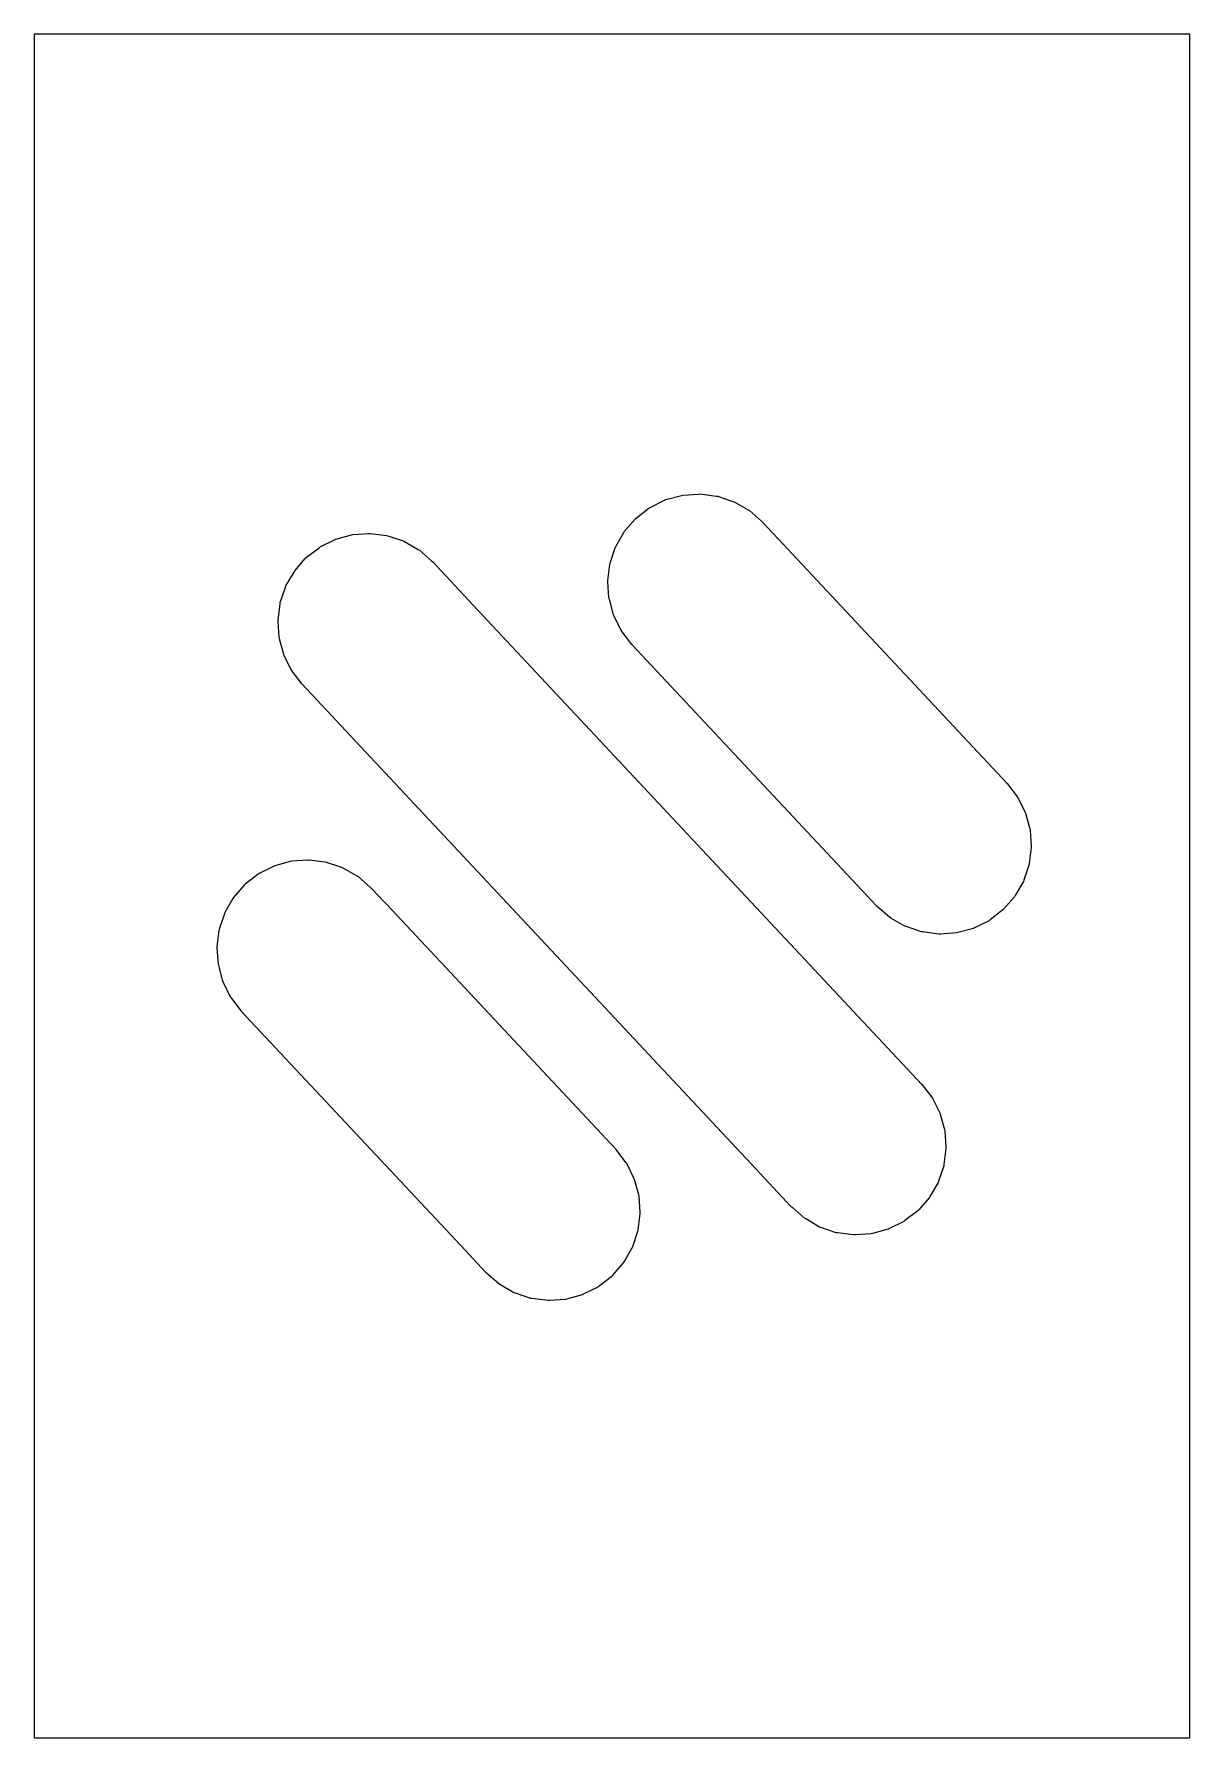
# Model space of a CAD drawing. Header units: metres. Extents: x -18.5 to 13.8, y -1.1 to 46.5.
import ezdxf

# ---------------------------------------------------------------- set-up
doc = ezdxf.new("R2010")
doc.units = ezdxf.units.M

msp = doc.modelspace()

# ---------------------------------------------------------------- linework, layer by layer
for p, q in [((-15.648, 46.5), (-18.55, 46.5)), ((-18.55, 46.5), (-18.55, 45.929)), ((-15.363, 46.5), (-15.648, 46.5)), ((-15.352, 46.5), (-15.363, 46.5)), ((-15.336, 46.5), (-15.352, 46.5)), ((-15.316, 46.5), (-15.336, 46.5)), ((-15.293, 46.5), (-15.316, 46.5)), ((-15.269, 46.5), (-15.293, 46.5)), ((-15.247, 46.5), (-15.269, 46.5)), ((-15.229, 46.5), (-15.247, 46.5)), ((-15.216, 46.5), (-15.229, 46.5)), ((-15.209, 46.5), (-15.216, 46.5)), ((12.572, 46.5), (-15.209, 46.5)), ((13.502, 46.5), (12.572, 46.5)), ((13.512, 46.5), (13.502, 46.5)), ((13.526, 46.5), (13.512, 46.5)), ((13.545, 46.5), (13.526, 46.5)), ((13.567, 46.5), (13.545, 46.5)), ((13.589, 46.5), (13.567, 46.5)), ((13.609, 46.5), (13.589, 46.5)), ((13.626, 46.5), (13.609, 46.5)), ((13.638, 46.5), (13.626, 46.5)), ((13.75, 46.5), (13.638, 46.5)), ((13.75, 46.214), (13.75, 46.5)), ((13.75, 46.034), (13.75, 46.214)), ((-18.55, 45.929), (-18.55, 45.17)), ((13.75, 43.56), (13.75, 46.034)), ((-18.55, 45.17), (-18.55, 45.1)), ((-18.55, 45.1), (-18.55, 44.955)), ((-18.55, 44.955), (-18.55, 44.739)), ((-18.55, 44.739), (-18.55, 44.461)), ((-18.55, 44.461), (-18.55, 43.36)), ((-18.55, 43.36), (-18.55, 43.138)), ((13.75, -0.627), (13.75, 43.56)), ((-18.55, 43.138), (-18.55, 42.864)), ((-18.55, 42.864), (-18.55, 42.342)), ((-18.55, 42.342), (-18.55, 42.06)), ((-18.55, 42.06), (-18.55, 41.76)), ((-18.55, 41.76), (-18.55, 41.467)), ((-18.55, 41.467), (-18.55, 41.205)), ((-18.55, 41.205), (-18.55, 40.338)), ((-18.55, 40.338), (-18.55, 32.956)), ((-1.337, 33.278), (-0.933, 33.477)), ((-0.933, 33.477), (-0.897, 33.494)), ((-0.897, 33.494), (-0.462, 33.611)), ((-0.462, 33.611), (-0.424, 33.621)), ((-0.424, 33.621), (0.025, 33.651)), ((0.025, 33.651), (0.065, 33.653)), ((0.065, 33.653), (0.511, 33.594)), ((0.511, 33.594), (0.551, 33.589)), ((0.551, 33.589), (0.977, 33.444)), ((0.977, 33.444), (1.015, 33.431)), ((1.015, 33.431), (1.405, 33.206)), ((-18.55, 32.956), (-18.55, 31.37)), ((-2.049, 32.611), (-1.752, 32.949)), ((-1.752, 32.949), (-1.725, 32.98)), ((-1.725, 32.98), (-1.369, 33.253)), ((-1.369, 33.253), (-1.337, 33.278)), ((1.405, 33.206), (1.44, 33.186)), ((1.44, 33.186), (1.778, 32.89)), ((1.778, 32.89), (1.808, 32.863)), ((1.808, 32.863), (2.37, 32.263)), ((-10.554, 32.173), (-10.151, 32.372)), ((-10.151, 32.372), (-10.115, 32.39)), ((-10.115, 32.39), (-9.68, 32.506)), ((-9.68, 32.506), (-9.641, 32.517)), ((-9.641, 32.517), (-9.192, 32.546)), ((-9.192, 32.546), (-9.152, 32.549)), ((-9.152, 32.549), (-8.706, 32.49)), ((-8.706, 32.49), (-8.666, 32.485)), ((-8.666, 32.485), (-8.24, 32.34)), ((-2.294, 32.187), (-2.069, 32.576)), ((-2.069, 32.576), (-2.049, 32.611)), ((-10.943, 31.875), (-10.586, 32.149)), ((-10.586, 32.149), (-10.554, 32.173)), ((-8.24, 32.34), (-8.202, 32.327)), ((-8.202, 32.327), (-7.813, 32.102)), ((-7.813, 32.102), (-7.778, 32.082)), ((-7.778, 32.082), (-7.44, 31.785)), ((-2.451, 31.723), (-2.307, 32.149)), ((-2.307, 32.149), (-2.294, 32.187)), ((2.37, 32.263), (8.643, 25.563)), ((-11.511, 31.082), (-11.286, 31.472)), ((-11.286, 31.472), (-11.266, 31.507)), ((-11.266, 31.507), (-10.97, 31.845)), ((-10.97, 31.845), (-10.943, 31.875)), ((-7.44, 31.785), (-7.409, 31.759)), ((-7.409, 31.759), (-6.286, 30.559)), ((-2.515, 31.237), (-2.457, 31.683)), ((-2.457, 31.683), (-2.451, 31.723)), ((-18.55, 31.37), (-18.55, 26.865)), ((-11.669, 30.618), (-11.524, 31.044)), ((-11.524, 31.044), (-11.511, 31.082)), ((-2.513, 31.197), (-2.515, 31.237)), ((-2.484, 30.748), (-2.513, 31.197)), ((-11.733, 30.132), (-11.674, 30.578)), ((-11.674, 30.578), (-11.669, 30.618)), ((-6.286, 30.559), (6.259, 17.159)), ((-2.473, 30.709), (-2.484, 30.748)), ((-2.357, 30.274), (-2.473, 30.709)), ((-11.731, 30.092), (-11.733, 30.132)), ((-11.701, 29.643), (-11.731, 30.092)), ((-2.339, 30.238), (-2.357, 30.274)), ((-2.14, 29.835), (-2.339, 30.238)), ((-11.691, 29.604), (-11.701, 29.643)), ((-11.574, 29.17), (-11.691, 29.604)), ((-2.116, 29.803), (-2.14, 29.835)), ((-2.14, 29.835), (-2.14, 29.835)), ((-1.842, 29.446), (-2.116, 29.803)), ((-11.557, 29.134), (-11.574, 29.17)), ((-11.358, 28.73), (-11.557, 29.134)), ((4.431, 22.746), (-1.842, 29.446)), ((-11.333, 28.698), (-11.358, 28.73)), ((-11.059, 28.341), (-11.333, 28.698)), ((1.486, 14.941), (-11.059, 28.341)), ((-18.55, 26.865), (-18.55, 16.279)), ((8.643, 25.563), (8.916, 25.206)), ((8.916, 25.206), (8.941, 25.174)), ((8.941, 25.174), (9.14, 24.771)), ((9.14, 24.771), (9.158, 24.735)), ((9.158, 24.735), (9.274, 24.3)), ((9.274, 24.3), (9.284, 24.261)), ((9.284, 24.261), (9.314, 23.812)), ((9.314, 23.812), (9.316, 23.772)), ((-11.389, 23.381), (-11.823, 23.265)), ((-11.35, 23.392), (-11.389, 23.381)), ((-10.901, 23.421), (-11.35, 23.392)), ((-10.861, 23.424), (-10.901, 23.421)), ((-10.415, 23.365), (-10.861, 23.424)), ((-10.375, 23.36), (-10.415, 23.365)), ((-9.949, 23.215), (-10.375, 23.36)), ((9.257, 23.326), (9.252, 23.286)), ((9.316, 23.772), (9.257, 23.326)), ((-12.295, 23.024), (-12.652, 22.75)), ((-12.263, 23.048), (-12.295, 23.024)), ((-11.859, 23.247), (-12.263, 23.048)), ((-11.823, 23.265), (-11.859, 23.247)), ((-9.911, 23.202), (-9.949, 23.215)), ((-9.521, 22.977), (-9.911, 23.202)), ((-9.487, 22.957), (-9.521, 22.977)), ((-9.148, 22.66), (-9.487, 22.957)), ((9.108, 22.86), (9.095, 22.822)), ((9.252, 23.286), (9.108, 22.86)), ((-12.975, 22.382), (-12.995, 22.347)), ((-12.678, 22.72), (-12.975, 22.382)), ((-12.652, 22.75), (-12.678, 22.72)), ((-9.118, 22.634), (-9.148, 22.66)), ((-8.557, 22.034), (-9.118, 22.634)), ((4.993, 22.146), (4.431, 22.746)), ((8.849, 22.398), (8.553, 22.06)), ((8.87, 22.433), (8.849, 22.398)), ((9.095, 22.822), (8.87, 22.433)), ((-13.233, 21.919), (-13.378, 21.493)), ((-13.22, 21.957), (-13.233, 21.919)), ((-12.995, 22.347), (-13.22, 21.957)), ((-2.284, 15.334), (-8.557, 22.034)), ((5.023, 22.119), (4.993, 22.146)), ((5.361, 21.823), (5.023, 22.119)), ((8.526, 22.03), (8.169, 21.756)), ((8.553, 22.06), (8.526, 22.03)), ((-13.383, 21.453), (-13.442, 21.007)), ((-13.378, 21.493), (-13.383, 21.453)), ((5.396, 21.803), (5.361, 21.823)), ((5.785, 21.578), (5.396, 21.803)), ((5.824, 21.565), (5.785, 21.578)), ((6.249, 21.42), (5.824, 21.565)), ((7.698, 21.515), (7.263, 21.398)), ((7.734, 21.532), (7.698, 21.515)), ((8.137, 21.731), (7.734, 21.532)), ((8.169, 21.756), (8.137, 21.731)), ((-13.442, 21.007), (-13.439, 20.967)), ((-13.439, 20.967), (-13.41, 20.518)), ((6.289, 21.415), (6.249, 21.42)), ((6.735, 21.356), (6.289, 21.415)), ((6.776, 21.359), (6.735, 21.356)), ((7.224, 21.388), (6.776, 21.359)), ((7.263, 21.398), (7.224, 21.388)), ((-13.41, 20.518), (-13.399, 20.479)), ((-13.399, 20.479), (-13.283, 20.045)), ((-13.283, 20.045), (-13.265, 20.009)), ((-13.265, 20.009), (-13.066, 19.605)), ((-13.066, 19.605), (-13.042, 19.573)), ((-13.042, 19.573), (-12.768, 19.216)), ((-12.768, 19.216), (-6.495, 12.516)), ((6.259, 17.159), (6.533, 16.802)), ((6.533, 16.802), (6.558, 16.77)), ((6.558, 16.77), (6.757, 16.366)), ((-18.55, 16.279), (-18.55, 11.014)), ((6.757, 16.366), (6.774, 16.33)), ((6.774, 16.33), (6.891, 15.896)), ((6.891, 15.896), (6.901, 15.857)), ((6.901, 15.857), (6.931, 15.408)), ((-2.01, 14.977), (-2.284, 15.334)), ((6.933, 15.368), (6.874, 14.922)), ((6.931, 15.408), (6.933, 15.368)), ((-1.985, 14.945), (-2.01, 14.977)), ((-1.786, 14.541), (-1.985, 14.945)), ((2.609, 13.741), (1.486, 14.941)), ((6.869, 14.882), (6.724, 14.456)), ((6.874, 14.922), (6.869, 14.882)), ((-1.769, 14.505), (-1.786, 14.541)), ((-1.652, 14.071), (-1.769, 14.505)), ((6.711, 14.418), (6.486, 14.028)), ((6.724, 14.456), (6.711, 14.418)), ((-1.642, 14.032), (-1.652, 14.071)), ((-1.613, 13.583), (-1.642, 14.032)), ((6.466, 13.993), (6.17, 13.655)), ((6.486, 14.028), (6.466, 13.993)), ((-1.669, 13.097), (-1.61, 13.543)), ((-1.61, 13.543), (-1.613, 13.583)), ((2.64, 13.715), (2.609, 13.741)), ((2.978, 13.418), (2.64, 13.715)), ((3.013, 13.398), (2.978, 13.418)), ((3.402, 13.173), (3.013, 13.398)), ((5.786, 13.351), (5.754, 13.327)), ((6.143, 13.625), (5.786, 13.351)), ((6.17, 13.655), (6.143, 13.625)), ((-1.819, 12.631), (-1.674, 13.057)), ((-1.674, 13.057), (-1.669, 13.097)), ((3.44, 13.16), (3.402, 13.173)), ((3.402, 13.173), (3.402, 13.173)), ((3.866, 13.015), (3.44, 13.16)), ((3.906, 13.01), (3.866, 13.015)), ((4.352, 12.951), (3.906, 13.01)), ((4.392, 12.954), (4.352, 12.951)), ((4.841, 12.983), (4.392, 12.954)), ((4.88, 12.994), (4.841, 12.983)), ((5.315, 13.11), (4.88, 12.994)), ((5.351, 13.128), (5.315, 13.11)), ((5.754, 13.327), (5.351, 13.128)), ((-6.495, 12.516), (-5.934, 11.916)), ((-2.057, 12.203), (-1.832, 12.593)), ((-1.832, 12.593), (-1.819, 12.631)), ((-5.934, 11.916), (-5.903, 11.89)), ((-2.373, 11.83), (-2.077, 12.168)), ((-2.077, 12.168), (-2.057, 12.203)), ((-5.903, 11.89), (-5.565, 11.593)), ((-5.903, 11.89), (-5.903, 11.89)), ((-5.565, 11.593), (-5.53, 11.573)), ((-5.53, 11.573), (-5.141, 11.348)), ((-3.192, 11.303), (-2.789, 11.502)), ((-2.789, 11.502), (-2.757, 11.526)), ((-2.757, 11.526), (-2.4, 11.8)), ((-2.4, 11.8), (-2.373, 11.83)), ((-18.55, 11.014), (-18.55, 5.871)), ((-5.141, 11.348), (-5.103, 11.335)), ((-5.103, 11.335), (-4.677, 11.19)), ((-4.677, 11.19), (-4.637, 11.185)), ((-4.637, 11.185), (-4.191, 11.126)), ((-4.191, 11.126), (-4.151, 11.129)), ((-4.151, 11.129), (-3.702, 11.158)), ((-3.702, 11.158), (-3.663, 11.169)), ((-3.663, 11.169), (-3.228, 11.285)), ((-3.228, 11.285), (-3.192, 11.303)), ((-18.55, 5.871), (-18.55, 3.65)), ((-18.55, 3.65), (-18.55, 3.385)), ((-18.55, 3.385), (-18.55, 2.87)), ((-18.55, 2.87), (-18.55, 2.614)), ((-18.55, 2.614), (-18.55, 2.413)), ((-18.55, 2.413), (-18.55, 1.287)), ((-18.55, 1.287), (-18.55, 1.028)), ((-18.55, 1.028), (-18.55, 0.836)), ((-18.55, 0.836), (-18.55, 0.717)), ((-18.55, 0.717), (-18.55, -0.397)), ((-18.55, -0.397), (-18.55, -0.467)), ((-18.55, -0.467), (-18.55, -1.1)), ((13.75, -0.808), (13.75, -0.627)), ((13.75, -1.1), (13.75, -0.808)), ((-18.55, -1.1), (-17.654, -1.1)), ((-17.654, -1.1), (-15.648, -1.1)), ((-17.654, -1.1), (-17.654, -1.1)), ((-15.648, -1.1), (-15.363, -1.1)), ((-15.363, -1.1), (-15.352, -1.1)), ((-15.352, -1.1), (-15.336, -1.1)), ((-15.336, -1.1), (-15.316, -1.1)), ((-15.316, -1.1), (-15.293, -1.1)), ((-15.293, -1.1), (-15.269, -1.1)), ((-15.269, -1.1), (-15.247, -1.1)), ((-15.247, -1.1), (-15.229, -1.1)), ((-15.229, -1.1), (-15.216, -1.1)), ((-15.216, -1.1), (-15.209, -1.1)), ((-15.209, -1.1), (12.572, -1.1)), ((12.572, -1.1), (13.502, -1.1)), ((13.502, -1.1), (13.512, -1.1)), ((13.512, -1.1), (13.526, -1.1)), ((13.526, -1.1), (13.545, -1.1)), ((13.545, -1.1), (13.567, -1.1)), ((13.567, -1.1), (13.589, -1.1)), ((13.589, -1.1), (13.609, -1.1)), ((13.609, -1.1), (13.626, -1.1)), ((13.626, -1.1), (13.638, -1.1)), ((13.638, -1.1), (13.75, -1.1))]:
    msp.add_line(p, q)

doc.saveas('drawing.dxf')
